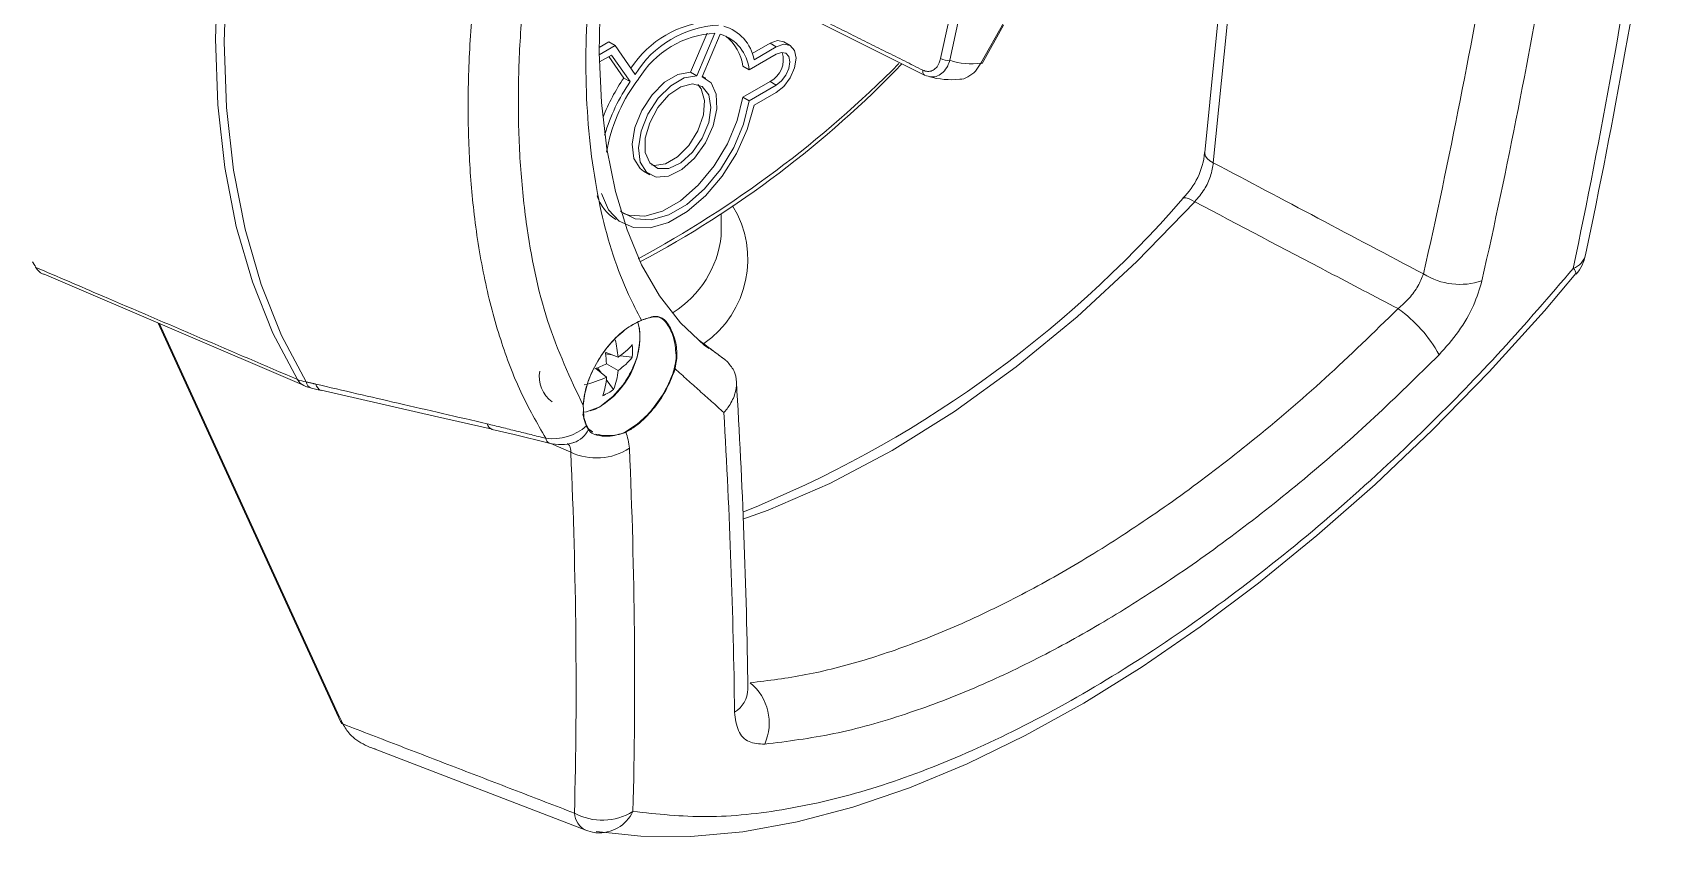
# Model space of a CAD drawing. Extents: x 2 to 136, y 1 to 99.
# Drawn here: x 105.066 to 108.715, y 5.966 to 7.769 of the extents above; entities that cross this region are included whole.
import ezdxf

# ---------------------------------------------------------------- set-up
doc = ezdxf.new("R2010")
doc.units = 0
doc.header["$MEASUREMENT"] = 0
doc.linetypes.add('SLD-Solid', pattern=[0])
doc.layers.add('OBJECT', color=7, linetype='CONTINUOUS')

msp = doc.modelspace()

# ---------------------------------------------------------------- linework, layer by layer
at = {"layer": 'OBJECT', "linetype": 'SLD-Solid', "lineweight": 15}
for p, q in [((107.7742, 8.288), (107.6952, 7.4996)), ((107.7934, 8.2653), (107.7144, 7.4769)), ((106.7303, 7.8412), (107.0666, 7.6734)), ((107.1026, 7.7103), (107.121, 7.7949)), ((107.1438, 7.8006), (107.1234, 7.7067)), ((107.1932, 7.7004), (107.2446, 7.7916)), ((107.1957, 7.6992), (107.2442, 7.7853)), ((106.3582, 7.7477), (106.3368, 7.7354)), ((106.3723, 7.7395), (106.3368, 7.719)), ((106.3723, 7.7395), (106.3582, 7.7477)), ((106.4178, 7.6747), (106.3723, 7.7395)), ((106.5791, 7.7677), (106.5416, 7.6801)), ((106.5558, 7.672), (106.5966, 7.7673)), ((106.5676, 7.6698), (106.6084, 7.7652)), ((106.7201, 7.7447), (106.6801, 7.7216)), ((106.7342, 7.7365), (106.7201, 7.7447)), ((106.7655, 7.7396), (106.7513, 7.7478)), ((106.3641, 7.7184), (106.3375, 7.7031)), ((106.3921, 7.6667), (106.3582, 7.715)), ((106.4062, 7.6586), (106.3641, 7.7184)), ((106.7342, 7.7202), (106.6731, 7.6849)), ((106.7342, 7.7365), (106.6844, 7.7078)), ((106.4062, 7.6586), (106.3921, 7.6667)), ((106.4252, 7.6643), (106.4249, 7.6646)), ((106.5558, 7.672), (106.5416, 7.6801)), ((106.5758, 7.6662), (106.568, 7.6707)), ((106.6731, 7.6849), (106.659, 7.6931)), ((107.0675, 7.673), (107.0666, 7.6734)), ((106.4252, 7.6643), (106.4191, 7.6566)), ((106.659, 7.6237), (106.7201, 7.659)), ((106.6731, 7.6155), (106.7342, 7.6508)), ((106.6844, 7.6057), (106.7342, 7.6345)), ((106.7342, 7.6508), (106.7201, 7.659)), ((106.6731, 7.6155), (106.659, 7.6237)), ((106.4366, 7.4579), (106.4508, 7.4497)), ((107.6465, 7.3965), (107.6462, 7.3963)), ((106.6106, 7.3129), (106.6106, 7.3622)), ((105.0916, 7.2265), (105.6747, 6.9769)), ((105.3472, 7.1171), (105.7516, 6.235)), ((106.4674, 7.1311), (106.4674, 7.1311)), ((105.3501, 7.1158), (105.7546, 6.2336)), ((106.3791, 7.0409), (106.3504, 7.0517)), ((106.3649, 7.0462), (106.3509, 7.0479)), ((106.3532, 6.9959), (106.3295, 7.0155)), ((106.3414, 7.0057), (106.333, 7.0169)), ((106.3532, 7.0259), (106.3791, 7.0109)), ((106.4111, 7.0408), (106.3837, 7.044)), ((106.3692, 6.9683), (106.3527, 6.9905)), ((106.3026, 6.9041), (106.3004, 6.9136)), ((106.303, 6.9035), (106.3029, 6.9037)), ((106.273, 6.8275), (106.2283, 6.8469)), ((106.2792, 6.849), (106.279, 6.8489)), ((105.7567, 6.2235), (105.7568, 6.2234)), ((105.757, 6.2235), (105.7588, 6.2192)), ((105.8243, 6.1655), (106.3065, 5.9801)), ((106.3296, 5.9739), (106.3266, 5.9744))]:
    msp.add_line(p, q, dxfattribs=at)
at = {"layer": 'OBJECT', "linetype": 'SLD-Solid', "lineweight": 15, "flags": 128}
for points in [[(105.6601, 6.9905), (105.6046, 7.0949), (105.5587, 7.2095), (105.5227, 7.3336), (105.4969, 7.4664), (105.4813, 7.607), (105.4761, 7.7546), (105.4813, 7.9082), (105.4969, 8.0668), (105.5227, 8.2295), (105.5587, 8.3952), (105.6046, 8.5627), (105.6601, 8.7312)], [(105.6793, 8.722), (105.6239, 8.5539), (105.5782, 8.3867), (105.5423, 8.2215), (105.5164, 8.0592), (105.5009, 7.9009), (105.4957, 7.7477), (105.5009, 7.6004), (105.5164, 7.4601), (105.5423, 7.3276), (105.5782, 7.2038), (105.6239, 7.0895), (105.6793, 6.9853)], [(106.5839, 7.06), (106.5732, 7.067), (106.5192, 7.1175), (106.4721, 7.1781), (106.4321, 7.2479), (106.3994, 7.3265), (106.3736, 7.4126), (106.3542, 7.5082), (106.3418, 7.6121), (106.3366, 7.7232), (106.3389, 7.8396), (106.3488, 7.96), (106.3661, 8.0841), (106.3909, 8.2131), (106.4234, 8.3459), (106.4634, 8.4809), (106.469, 8.497)], [(106.7513, 7.7478), (106.737, 7.7506), (106.7201, 7.7447)], [(106.7342, 7.6345), (106.7512, 7.6481), (106.7655, 7.6675), (106.7751, 7.6895), (106.7784, 7.711), (106.7751, 7.7286), (106.7655, 7.7396), (106.7512, 7.7424), (106.7342, 7.7365)], [(106.7342, 7.6508), (106.7457, 7.6601), (106.7555, 7.6732), (106.762, 7.6883), (106.7643, 7.7029), (106.762, 7.7148), (106.7555, 7.7223), (106.7457, 7.7242), (106.7342, 7.7202)], [(106.5416, 7.6801), (106.5133, 7.675), (106.4834, 7.6575), (106.4553, 7.6294), (106.4322, 7.5941), (106.4168, 7.5556), (106.4108, 7.5183), (106.4149, 7.4865), (106.4287, 7.4638), (106.4366, 7.4579)], [(106.5558, 7.672), (106.5275, 7.6669), (106.4975, 7.6493), (106.4694, 7.6213), (106.4463, 7.586), (106.4309, 7.5474), (106.4249, 7.5101), (106.4291, 7.4783), (106.4428, 7.4556), (106.4647, 7.4446), (106.4921, 7.4466), (106.522, 7.4614), (106.5508, 7.4872), (106.5754, 7.5212), (106.5928, 7.5593), (106.6011, 7.5973), (106.5994, 7.6308), (106.5877, 7.6559), (106.5676, 7.6698)], [(106.5875, 7.6008), (106.5825, 7.6289), (106.5681, 7.6474), (106.5464, 7.6538), (106.5201, 7.6473), (106.4929, 7.6287), (106.4685, 7.6005), (106.4501, 7.5666), (106.4403, 7.5316), (106.4403, 7.5001), (106.4501, 7.4764), (106.4685, 7.4637), (106.4929, 7.4637), (106.5201, 7.4765), (106.5464, 7.5003), (106.5681, 7.5319), (106.5825, 7.5669), (106.5875, 7.6008)], [(106.5582, 7.6521), (106.5656, 7.6427), (106.5731, 7.6167), (106.5705, 7.5839), (106.5584, 7.5486), (106.5382, 7.5158), (106.5128, 7.4897), (106.4855, 7.474), (106.46, 7.4706), (106.4542, 7.4719)], [(106.3421, 7.4081), (106.3575, 7.3715), (106.3818, 7.3456), (106.4136, 7.3318), (106.4511, 7.331), (106.4921, 7.3431), (106.5344, 7.3675), (106.5755, 7.4028), (106.613, 7.4469), (106.6448, 7.4974), (106.669, 7.5514), (106.6844, 7.6057)], [(106.3846, 7.3688), (106.3878, 7.366), (106.4175, 7.3509), (106.4533, 7.3488), (106.4928, 7.3598), (106.5337, 7.3834), (106.5732, 7.418), (106.609, 7.4614), (106.6388, 7.5109), (106.6606, 7.5634), (106.6731, 7.6155)], [(106.3914, 7.3632), (106.4034, 7.359), (106.4391, 7.3569), (106.4787, 7.368), (106.5195, 7.3916), (106.5591, 7.4262), (106.5949, 7.4696), (106.6246, 7.5191), (106.6464, 7.5715), (106.659, 7.6237)], [(107.7144, 7.4769), (107.7068, 7.4812), (107.701, 7.486), (107.697, 7.4913), (107.6952, 7.4966), (107.6952, 7.4996)], [(107.6727, 7.3891), (107.5427, 7.2549), (107.4089, 7.1313), (107.2722, 7.019), (107.1337, 6.9189), (106.9941, 6.8316), (106.8545, 6.7577), (106.7159, 6.6978), (106.659, 6.6772)], [(107.6727, 7.3891), (107.6652, 7.3934), (107.6586, 7.3963), (107.653, 7.3978), (107.6487, 7.3977), (107.6465, 7.3965)], [(106.3297, 5.9771), (106.4301, 5.9663), (106.5423, 5.9658), (106.6594, 5.9764), (106.7807, 5.9983), (106.9055, 6.0311), (107.0328, 6.0746), (107.162, 6.1284), (107.2924, 6.192), (107.4237, 6.2648), (107.5549, 6.3464), (107.6852, 6.4357), (107.8161, 6.5338), (107.947, 6.6405), (108.0773, 6.7554), (108.2063, 6.8781), (108.3333, 7.0081), (108.4574, 7.1449), (108.5276, 7.2283)], [(108.5289, 7.2272), (108.5287, 7.2269), (108.5286, 7.2267)], [(106.4671, 7.1312), (106.4673, 7.1312), (106.4674, 7.1312)], [(105.6914, 6.9713), (105.7066, 6.9678), (105.7132, 6.9663)], [(106.338, 6.9296), (106.3675, 6.9523), (106.3904, 6.979)], [(105.7134, 6.9665), (105.967, 6.9083), (106.0971, 6.8792)], [(106.2999, 6.9172), (106.3084, 6.9182), (106.338, 6.9296)], [(106.3163, 6.9206), (106.3288, 6.9244), (106.3368, 6.9287)], [(106.0969, 6.8787), (106.1464, 6.8674), (106.2246, 6.8475)], [(106.6704, 6.2938), (106.6706, 6.2935), (106.6705, 6.2972)], [(105.7516, 6.235), (105.7529, 6.2321), (105.7567, 6.2235)]]:
    msp.add_lwpolyline(points, dxfattribs=at)
at = {"layer": 'OBJECT', "linetype": 'SLD-Solid', "lineweight": 15}
for centre, radius, start, end in [((91.7246, 10.7891), 17.1892, 348.18787, 351.28672), ((106.6009, 7.5648), 0.2291, 92.6609, 147.2994), ((106.6157, 7.5539), 0.2319, 92.8051, 148.5993), ((106.5892, 7.6903), 0.0968, 10.3782, 73.7932), ((106.6081, 7.5532), 0.2144, 93.0742, 148.6983), ((106.5806, 7.6766), 0.0929, 5.1622, 72.5531), ((106.5562, 7.68), 0.1036, 7.2624, 51.2927), ((106.6952, 7.7076), 0.0546, 297.0842, 17.8443), ((107.1182, 7.7382), 0.032, 240.8736, 279.4186), ((107.171, 7.8449), 0.1462, 251.0297, 278.7515), ((106.744, 7.4248), 0.4271, 145.4879, 158.8273), ((105.2507, 9.4398), 2.4742, 298.3126, 315.2979), ((105.3361, 9.3114), 2.3289, 297.9911, 316.1672), ((107.0722, 7.6812), 0.00963, 161.2491, 234.3173), ((107.1252, 7.8267), 0.1637, 252.8603, 277.1603), ((107.2018, 7.7145), 0.0165, 238.329, 247.9364), ((106.7484, 7.4219), 0.4161, 145.3231, 163.6667), ((106.7179, 7.4392), 0.3696, 143.9664, 170.4749), ((107.5301, 7.5157), 0.1658, 314.3085, 354.3749), ((106.424, 7.4322), 0.0965, 197.9665, 238.8649), ((106.4404, 7.26), 0.2298, 304.7108, 31.5891), ((105.6956, 9.0903), 2.5835, 291.8888, 319.0267), ((106.3801, 7.3378), 0.2318, 301.9351, 353.8557), ((108.5058, 7.2823), 0.0456, 290.8693, 344.8437), ((108.4519, 7.2909), 0.1, 320.0654, 348.1659), ((108.2678, 7.3587), 0.1548, 238.0815, 288.6046), ((108.5079, 7.2238), 0.0213, 9.258, 48.3274), ((106.2807, 7.0836), 0.1475, 333.251, 14.031), ((106.4312, 7.1234), 0.00054, 237.432, 357.2821), ((106.4674, 7.1321), 0.000969, 265.2572, 356.4097), ((106.4675, 7.1321), 0.000968, 262.9212, 356.3898), ((107.9537, 6.9005), 0.3045, 28.5787, 54.8319), ((106.2404, 7.0898), 0.1878, 300.8967, 4.9833), ((106.0667, 7.0078), 0.2871, 3.6274, 8.3469), ((106.1383, 7.0216), 0.2416, 4.5699, 13.9747), ((106.2944, 7.1702), 0.1546, 303.2254, 318.9734), ((106.2718, 7.0548), 0.14, 354.2684, 5.7316), ((106.2721, 6.997), 0.0698, 169.6234, 234.133), ((106.2232, 7.2887), 0.2932, 290.6744, 296.3293), ((106.2391, 7.021), 0.1404, 337.9544, 355.8721), ((106.3004, 7.1271), 0.1403, 304.1246, 322.0448), ((106.2111, 7.1079), 0.2208, 324.2814, 335.724), ((106.3129, 7.063), 0.1983, 343.1734, 353.2365), ((106.313, 7.063), 0.1982, 343.3404, 353.1274), ((106.5068, 7.0166), 0.00211, 236.9389, 276.1478), ((106.5105, 7.0414), 0.00187, 246.7313, 294.2895), ((106.5105, 7.041), 0.00187, 246.1487, 293.95), ((105.691, 7.0674), 0.0829, 248.1591, 261.9178), ((105.6869, 7.0043), 0.0301, 207.2246, 245.8568), ((105.7138, 7.0688), 0.1, 246.8652, 257.0564), ((105.6977, 6.989), 0.0188, 191.1016, 250.243), ((105.7194, 6.9838), 0.0186, 191.1325, 250.8642), ((106.2469, 7.2204), 0.2483, 283.1016, 295.3384), ((106.1988, 7.0047), 0.1547, 341.0246, 356.7711), ((106.5039, 7.0076), 0.0024, 237.045, 270.9731), ((106.5041, 7.0081), 0.00236, 236.647, 271.4715), ((91.9561, 6.0952), 14.7156, 0.78239, 3.47228), ((106.2875, 7.0819), 0.1399, 294.2626, 305.732), ((106.3022, 6.9036), 0.000747, 299.731, 9.4494), ((106.3022, 6.9033), 0.000743, 299.4488, 9.9969), ((106.3023, 6.9033), 0.000675, 25.0925, 57.2634), ((106.1023, 6.8953), 0.0173, 193.2132, 252.1407), ((106.2322, 6.972), 0.1143, 262.3619, 311.601), ((106.2618, 6.9028), 0.0566, 288.2674, 334.2883), ((106.3077, 6.8872), 0.000787, 301.3312, 52.969), ((106.3123, 6.879), 0.000907, 308.1526, 53.9102), ((106.3949, 6.8722), 0.00147, 357.6226, 56.7136), ((106.2305, 6.86), 0.0135, 185.0386, 243.7771), ((106.25, 6.9446), 0.1, 255.2673, 287.2039), ((106.3308, 6.9509), 0.1363, 244.9096, 302.7898), ((106.6065, 6.2983), 0.064, 302.21, 358.0471), ((106.6023, 6.2203), 0.116, 335.8072, 50.8904), ((105.7541, 6.2366), 0.00302, 213.0797, 278.6033), ((105.7595, 6.2252), 0.00326, 214.4824, 275.6834), ((105.7611, 6.2209), 0.00291, 216.9399, 280.9001), ((106.3436, 6.1335), 0.1312, 241.6895, 301.6999), ((106.3264, 6.0202), 0.0451, 182.8125, 243.8364), ((106.336, 6.0584), 0.0847, 265.6266, 334.4645), ((106.3424, 6.0731), 0.1, 248.9758, 260.8942)]:
    msp.add_arc(centre, radius, start, end, dxfattribs=at)
for centre, major_axis, ratio, start_param, end_param in [((98.036, 17.1128), (-5.5041, 16.751), 0.560269, 3.912021, 3.97647), ((94.7497, 15.2155), (-8.654, 14.9534), 0.719689, 3.80204, 3.85683), ((94.8107, 15.2508), (-8.7039, 15.04), 0.71887, 3.802047, 3.855916), ((137.4212, -4.6497), (41.2178, -19.304), 0.050051, 3.931261, 3.947615), ((106.1937, 8.0619), (8.2617, -6.2923), 0.05409, 4.797748, 4.804987), ((95.7616, 15.7998), (-8.6782, 15.0549), 0.435892, 3.803096, 3.856964), ((92.4753, 13.8828), (-11.7075, 13.0528), 0.561109, 3.677803, 3.742251), ((92.5363, 13.9378), (-11.7585, 13.1395), 0.561291, 3.678418, 3.742866), ((105.398, 6.2507), (-0.3456, 0.3853), 0.561109, 4.179635, 4.206684)]:
    msp.add_ellipse(centre, major_axis=major_axis, ratio=ratio, start_param=start_param, end_param=end_param, dxfattribs=at)
for points, knots in [([(106.217, 6.8588), (106.1977, 6.8925), (106.1589, 6.96), (106.1136, 7.0796), (106.0783, 7.2124), (106.0554, 7.3533), (106.0436, 7.4978), (106.0417, 7.645), (106.0493, 7.8004), (106.0715, 8.0077), (106.1111, 8.2201), (106.1654, 8.4325), (106.1998, 8.5406), (106.217, 8.5946)], [0, 0, 0, 0, 0.088765, 0.177531, 0.269417, 0.361303, 0.442441, 0.523579, 0.607061, 0.690543, 0.843256, 0.921628, 1, 1, 1, 1]), ([(106.301, 8.5058), (106.2732, 8.4075), (106.217, 8.2083), (106.1771, 7.962), (106.159, 7.7671), (106.154, 7.6197), (106.1581, 7.4776), (106.1754, 7.3064), (106.2152, 7.1139), (106.2721, 6.9934), (106.301, 6.9324)], [0, 0, 0, 0, 0.158308, 0.320393, 0.4075, 0.494607, 0.584228, 0.67385, 0.834938, 1, 1, 1, 1]), ([(106.4318, 7.1234), (106.4219, 7.1423), (106.3842, 7.2146), (106.3359, 7.3645), (106.305, 7.5857), (106.3064, 7.8353), (106.336, 8.069), (106.38, 8.2776), (106.4144, 8.3945), (106.4318, 8.4533)], [0, 0, 0, 0, 0.062214, 0.238483, 0.419893, 0.595629, 0.776478, 0.887615, 1, 1, 1, 1]), ([(107.0631, 7.6843), (107.0666, 7.683), (107.0737, 7.6805), (107.0842, 7.6827), (107.0932, 7.6894), (107.0996, 7.6991), (107.1017, 7.707), (107.1026, 7.7103)], [0, 0, 0, 0, 0.20417, 0.40814, 0.617899, 0.840883, 1, 1, 1, 1]), ([(107.1234, 7.7067), (107.122, 7.7024), (107.1184, 7.6921), (107.1091, 7.6793), (107.0962, 7.6707), (107.0818, 7.6679), (107.0723, 7.6713), (107.0675, 7.673)], [0, 0, 0, 0, 0.156461, 0.377208, 0.586935, 0.792745, 1, 1, 1, 1]), ([(107.1456, 7.6641), (107.1457, 7.6641), (107.1517, 7.6634), (107.1646, 7.669), (107.1816, 7.6811), (107.1894, 7.694), (107.1932, 7.7004)], [0, 0, 0, 0, 0.004717, 0.328474, 0.666189, 1, 1, 1, 1]), ([(107.7144, 7.4769), (107.7129, 7.467), (107.7098, 7.4471), (107.6951, 7.4154), (107.6803, 7.3981), (107.6727, 7.3891)], [0, 0, 0, 0, 0.324147, 0.648, 1, 1, 1, 1]), ([(108.1291, 7.1495), (108.0769, 7.1768), (107.9247, 7.2566), (107.7726, 7.3366), (107.6727, 7.3891)], [0, 0, 0, 0, 0.34328, 1, 1, 1, 1]), ([(105.073, 7.2421), (105.0773, 7.2359), (105.0822, 7.2286), (105.0905, 7.2271), (105.0917, 7.2268)], [0, 0, 0, 0, 0.855642, 1, 1, 1, 1]), ([(105.073, 7.2421), (105.1227, 7.2207), (105.3184, 7.1369), (105.5141, 7.053), (105.6601, 6.9905)], [0, 0, 0, 0, 0.254031, 1, 1, 1, 1]), ([(106.4125, 6.0219), (106.4669, 6.016), (106.5758, 6.0042), (106.756, 6.0232), (106.9465, 6.0685), (107.1472, 6.1431), (107.3549, 6.2444), (107.5663, 6.3707), (107.7789, 6.5208), (107.9895, 6.6917), (108.1847, 6.8719), (108.3631, 7.0549), (108.4691, 7.1781), (108.522, 7.2397)], [0, 0, 0, 0, 0.094108, 0.188508, 0.282606, 0.376776, 0.471253, 0.56542, 0.658464, 0.751805, 0.844857, 0.922428, 1, 1, 1, 1]), ([(108.1859, 7.2274), (108.1823, 7.2183), (108.1751, 7.2001), (108.1546, 7.1723), (108.1376, 7.1571), (108.1291, 7.1495)], [0, 0, 0, 0, 0.333731, 0.667106, 1, 1, 1, 1]), ([(108.2211, 7.0462), (108.2362, 7.0631), (108.2662, 7.0968), (108.3005, 7.1564), (108.3117, 7.1938), (108.3171, 7.2121)], [0, 0, 0, 0, 0.337927, 0.675839, 1, 1, 1, 1]), ([(106.301, 6.9324), (106.3028, 6.9466), (106.3064, 6.9749), (106.3264, 7.0215), (106.3547, 7.0646), (106.3891, 7.0998), (106.4158, 7.117), (106.4296, 7.1226), (106.4318, 7.1234)], [0, 0, 0, 0, 0.19324, 0.386487, 0.579566, 0.772391, 0.965025, 1, 1, 1, 1]), ([(106.4309, 7.123), (106.419, 7.1171), (106.3952, 7.1054), (106.3602, 7.0715), (106.3307, 7.03), (106.3097, 6.9844), (106.3022, 6.9518), (106.3011, 6.9358), (106.301, 6.9332)], [0, 0, 0, 0, 0.192566, 0.38513, 0.577737, 0.770506, 0.963514, 1, 1, 1, 1]), ([(106.4671, 7.1312), (106.4599, 7.1309), (106.4502, 7.1303), (106.435, 7.1246), (106.4309, 7.123)], [0, 0, 0, 0, 0.728741, 1, 1, 1, 1]), ([(106.4318, 7.1234), (106.4423, 7.1273), (106.4565, 7.1327), (106.4659, 7.1322), (106.4684, 7.1321)], [0, 0, 0, 0, 0.736892, 1, 1, 1, 1]), ([(106.5097, 7.0396), (106.5086, 7.0544), (106.5064, 7.084), (106.4899, 7.1164), (106.4775, 7.1288), (106.4694, 7.1307), (106.4671, 7.1312)], [0, 0, 0, 0, 0.306652, 0.614033, 0.892132, 1, 1, 1, 1]), ([(106.4685, 7.132), (106.4747, 7.1296), (106.4869, 7.1249), (106.5023, 7.0964), (106.5111, 7.0656), (106.5112, 7.0462), (106.5112, 7.0397)], [0, 0, 0, 0, 0.308984, 0.604097, 0.866163, 1, 1, 1, 1]), ([(106.6755, 6.3103), (106.7168, 6.3154), (106.7995, 6.3256), (106.9319, 6.3596), (107.0701, 6.4075), (107.2124, 6.47), (107.3563, 6.5454), (107.5023, 6.6337), (107.6508, 6.7354), (107.8062, 6.8548), (107.9669, 6.9913), (108.0749, 7.0966), (108.1291, 7.1495)], [0, 0, 0, 0, 0.095908, 0.191815, 0.290502, 0.38919, 0.485101, 0.581012, 0.679721, 0.77843, 0.888705, 1, 1, 1, 1]), ([(108.2211, 7.0462), (108.1729, 6.9987), (108.0765, 6.9037), (107.9265, 6.7725), (107.7735, 6.6505), (107.6199, 6.541), (107.4683, 6.4451), (107.3183, 6.3624), (107.1696, 6.2929), (107.0165, 6.2354), (106.8609, 6.1918), (106.7592, 6.1791), (106.7081, 6.1727)], [0, 0, 0, 0, 0.095398, 0.190796, 0.288955, 0.387113, 0.482516, 0.577919, 0.676107, 0.774295, 0.886604, 1, 1, 1, 1]), ([(106.6229, 7.0318), (106.6289, 7.0251), (106.6408, 7.0117), (106.6465, 6.9847), (106.6423, 6.9558), (106.6302, 6.9328), (106.62, 6.9204), (106.6166, 6.9168), (106.6165, 6.9167)], [0, 0, 0, 0, 0.21898, 0.437723, 0.66271, 0.898747, 0.996503, 1, 1, 1, 1]), ([(105.7011, 6.9803), (105.7626, 6.9659), (105.8906, 6.9362), (106.0189, 6.9067), (106.0855, 6.8913)], [0, 0, 0, 0, 0.480478, 1, 1, 1, 1]), ([(106.3958, 6.8734), (106.4078, 6.881), (106.4318, 6.8961), (106.4652, 6.9336), (106.4893, 6.9717), (106.4989, 6.9962), (106.5026, 7.0056)], [0, 0, 0, 0, 0.275405, 0.550801, 0.826444, 1, 1, 1, 1]), ([(106.504, 7.0052), (106.4976, 6.99), (106.4849, 6.9595), (106.4542, 6.9177), (106.4234, 6.8881), (106.4039, 6.8765), (106.3964, 6.8721)], [0, 0, 0, 0, 0.276322, 0.552658, 0.828642, 1, 1, 1, 1]), ([(106.3964, 6.8721), (106.383, 6.8679), (106.3601, 6.8608), (106.3295, 6.8656), (106.3183, 6.8704), (106.3142, 6.8763), (106.3128, 6.8782)], [0, 0, 0, 0, 0.356929, 0.612991, 0.870168, 1, 1, 1, 1]), ([(106.3291, 6.8682), (106.3371, 6.8667), (106.3542, 6.8633), (106.381, 6.8662), (106.3937, 6.8724), (106.3958, 6.8734)], [0, 0, 0, 0, 0.42222, 0.906904, 1, 1, 1, 1]), ([(106.3964, 6.8721), (106.3965, 6.872), (106.4012, 6.8621), (106.4029, 6.8492), (106.4046, 6.8364)], [0, 0, 0, 0, 0.008019, 1, 1, 1, 1]), ([(106.273, 6.8275), (106.2729, 6.8326), (106.2728, 6.8407), (106.2679, 6.8453), (106.2661, 6.847)], [0, 0, 0, 0, 0.626901, 1, 1, 1, 1]), ([(106.6405, 6.2442), (106.6424, 6.2295), (106.646, 6.2001), (106.6705, 6.1749), (106.6957, 6.1734), (106.7081, 6.1727)], [0, 0, 0, 0, 0.336949, 0.673845, 1, 1, 1, 1]), ([(105.7616, 6.218), (105.7665, 6.2102), (105.7786, 6.1905), (105.8053, 6.1729), (105.8263, 6.1643), (105.8345, 6.1618), (105.8357, 6.1614), (105.8359, 6.1614)], [0, 0, 0, 0, 0.291274, 0.731775, 0.961024, 0.995991, 1, 1, 1, 1])]:
    msp.add_open_spline(points, degree=3, knots=knots, dxfattribs=at)
for points in [[(106.7299, 7.8505), (107.0631, 7.6843)], [(105.0656, 7.2546), (105.073, 7.2421)], [(106.4685, 7.132), (106.4684, 7.1321)], [(106.5846, 7.0607), (106.6188, 7.0352)], [(106.5028, 7.0062), (106.5056, 7.0148)], [(106.507, 7.0145), (106.5042, 7.0058)], [(106.5056, 7.0148), (106.5097, 7.0393)], [(106.5112, 7.0393), (106.507, 7.0145)], [(106.6165, 6.9167), (106.507, 7.0145)], [(106.5097, 7.0396), (106.5097, 7.0393)], [(106.5112, 7.0393), (106.5112, 7.0397)], [(106.6188, 7.0352), (106.6229, 7.0318)], [(105.6793, 6.9853), (105.7011, 6.9803)], [(106.5026, 7.0056), (106.5028, 7.0062)], [(106.504, 7.0052), (106.5042, 7.0058)], [(106.301, 6.9332), (106.3026, 6.9041)], [(106.3025, 6.903), (106.301, 6.9324)], [(106.3025, 6.903), (106.3026, 6.9027)], [(106.3027, 6.9039), (106.3026, 6.9041)], [(106.3081, 6.8866), (106.3026, 6.9027)], [(106.3027, 6.9039), (106.3082, 6.8879)], [(106.0855, 6.8913), (106.217, 6.8588)], [(106.3128, 6.8782), (106.3081, 6.8866)], [(106.3082, 6.8879), (106.3128, 6.8797)], [(106.3128, 6.8797), (106.3223, 6.873)], [(105.7598, 6.222), (105.7616, 6.218)], [(105.7616, 6.218), (106.2814, 6.018)]]:
    msp.add_open_spline(points, degree=1, dxfattribs=at)

doc.saveas('drawing.dxf')
